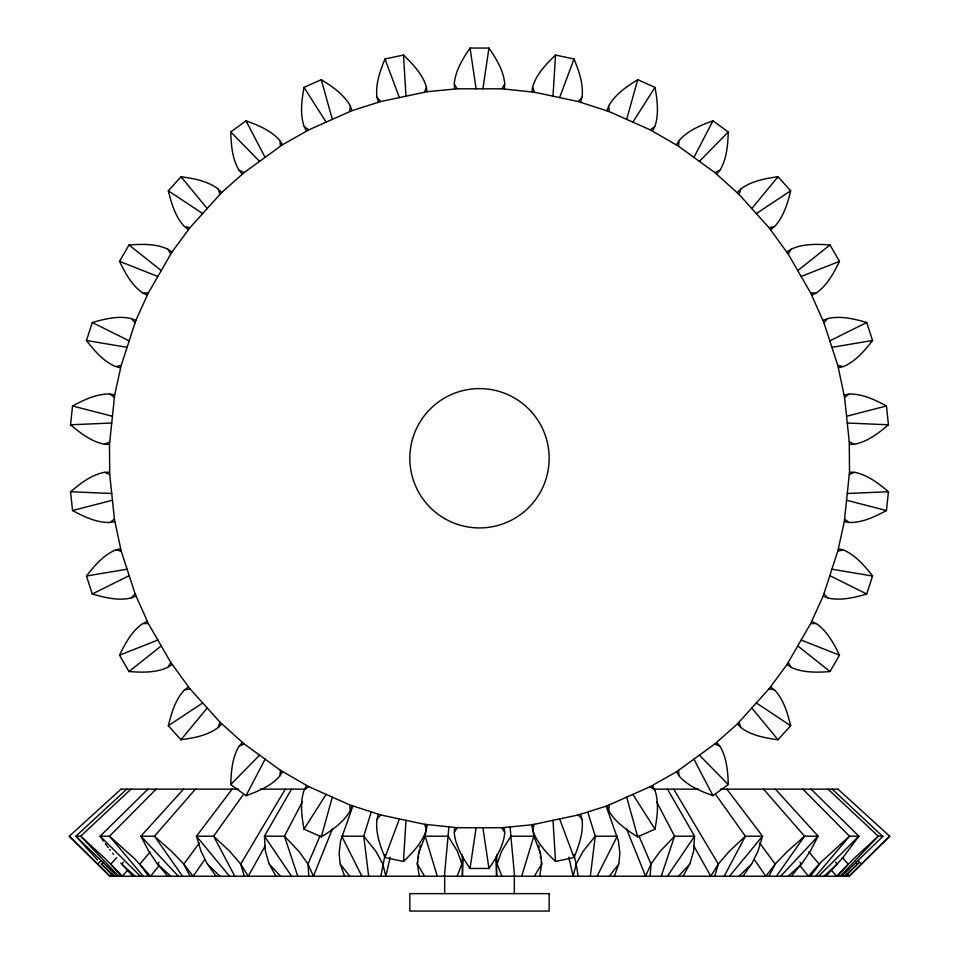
<?xml version="1.0" encoding="UTF-8"?>
<svg xmlns="http://www.w3.org/2000/svg" width="959" height="959" viewBox="0 0 959 959"><rect width="100%" height="100%" fill="white"/><g stroke="black" fill="none" stroke-linecap="round" stroke-linejoin="round"><path stroke-width="1.44" d="M454.278 83.601C455.465 70.451 462.813 58.739 470.042 48.058L488.958 48.058C496.187 58.739 503.535 70.451 504.722 83.601M504.722 832.987C503.643 845.478 496.211 857.993 488.958 868.458L470.042 868.458C462.801 857.897 455.441 845.79 454.278 832.987M279.68 776.191C270.989 786.128 258.163 791.283 246.043 795.67L230.747 784.558C231.179 771.671 232.114 757.886 238.875 746.534M679.32 140.338C687.507 130.82 700.933 125.066 712.957 120.846L728.253 131.958C727.905 144.737 726.742 158.834 720.197 169.863M120.45 367.765L115.751 366.578L121.206 365.427L114.684 394.892L109.482 444.389L109.734 474.573L104.639 472.308L109.482 472.128M838.55 548.752L843.249 549.939L837.794 551.089L844.316 521.624L849.518 472.128L849.266 441.943L854.361 444.209L849.518 444.389M463.185 857.178L462.394 876.214L462.25 854.733M496.75 854.733L496.606 876.214L495.815 857.178M376.935 819.489C375.365 832.604 380.124 845.574 384.967 857.526L403.463 861.458L406.005 820.341M552.995 96.188L555.537 55.059L574.033 58.99C578.912 70.858 583.635 84.248 582.065 97.039M454.614 827.701L454.29 832.544L457.071 827.701L424.621 824.296L426.347 829.607L427.031 824.8M504.386 88.815L504.71 83.984L501.929 88.815L534.379 92.22L532.653 86.921L531.969 91.716M650.154 876.214L651.005 864.107L638.994 835.996M104.255 444.173C91.309 441.619 80.424 433.084 70.558 424.789L72.536 405.981C83.912 399.903 96.332 393.825 109.53 394.017M448.848 827.365L444.401 876.214M854.745 472.343C867.392 474.801 878.672 483.42 888.442 491.739L886.464 510.536C875.099 516.613 862.716 522.655 849.542 522.511M541.679 863.807L540.528 853.498L533.851 836.188L532.149 824.428M497.194 863.807L501.605 851.22L510.883 836.188L510.152 827.365M590.336 876.214L595.263 836.188L587.963 812.669M426.851 824.428L425.149 836.188L418.472 853.498L417.321 863.807M482.892 88.815L488.958 48.058M470.042 868.458L476.108 827.701M419.323 876.214L417.357 864.107L417.716 861.757M418.268 858.245L418.627 855.908M418.987 853.558L419.539 850.046M419.898 847.708L420.258 845.37M380.843 876.214L385.062 854.733M539.677 876.214L541.643 864.107L541.284 861.757M350.155 105.742C343.718 94.21 332.246 86.502 321.289 79.681L304.015 87.365C301.761 100.072 299.807 113.749 304.075 126.252M608.881 810.846C614.755 821.563 626.85 830.314 637.711 836.847L654.985 829.151C657.299 816.553 659.109 802.503 654.949 790.336M532.724 86.55C536.62 73.927 546.246 64.001 555.537 55.059M426.264 830.038C422.595 842.038 412.73 852.731 403.463 861.458M217.957 727.689C207.384 735.613 193.766 737.986 180.987 739.761L168.34 725.711C171.445 713.184 175.221 699.902 184.2 690.216M741.043 188.827C750.765 181.383 765.426 178.314 778.013 176.756L790.66 190.805C787.986 203.02 782.868 217.837 774.908 226.216M390.181 857.178L385.866 876.214L382.797 864.107M573.938 854.733L576.203 864.107L573.134 876.214L568.819 857.178M304.075 790.264C299.807 802.767 301.761 816.445 304.015 829.151L321.289 836.847L332.329 797.145M626.671 119.372L637.711 79.681L654.985 87.365C657.347 99.904 659.061 114.397 654.925 126.252M378.349 814.455L377.019 819.118L380.747 814.97L349.723 804.889L350.299 810.439L351.965 805.884M580.651 102.062L581.981 97.398L578.253 101.546L609.277 111.628L608.701 106.077L607.035 110.633M115.392 366.47C103.248 361.267 94.378 350.67 86.454 340.493L92.292 322.512C104.699 318.939 118.101 315.571 130.975 318.496M714.683 876.214L718.315 864.107L673.709 789.149L653.307 789.149M843.68 550.07C855.224 554.961 864.826 565.894 872.546 576.023L866.708 594.005C854.421 597.625 840.635 600.897 828.096 598.044M521.684 876.214L533.851 836.188L510.883 836.188L514.599 876.214M618.831 863.807L619.91 853.27L618.327 840.647L606.376 806.783M371.037 812.669L363.737 836.188L368.664 876.214M576.287 863.807L583.024 851.448L595.263 836.188L617.224 836.188L597.121 876.214M121.266 365.247L135.015 322.943M135.83 320.426L135.063 322.763L131.335 318.616L135.83 320.426L148.333 292.963L142.759 292.951L147.111 295.096M823.17 596.09L823.937 593.753L827.665 597.901L823.17 596.09L810.667 623.554L816.241 623.566L811.889 621.432M823.985 593.573L837.734 551.269M661.242 876.214L674.573 836.188L656.651 801.892M614.323 876.214L618.735 864.107L609.289 876.214M352.624 806.783L340.673 840.647L339.09 853.27L340.169 863.807M559.624 97.59L574.033 58.99M384.967 857.526L399.376 818.926M457.143 876.214L461.83 864.107M332.557 828.6L313.425 876.214L307.995 864.107L320.006 835.996M426.276 86.55C422.38 73.927 412.754 64.001 403.463 55.059L384.967 58.99C380.124 70.942 375.365 83.924 376.935 97.039M532.736 830.038C536.405 842.038 546.27 852.731 555.537 861.458L574.033 857.526C578.888 845.574 583.623 832.604 582.065 819.489M651.005 864.107L645.575 876.214L626.443 828.6M608.845 105.742C615.282 94.21 626.754 86.502 637.711 79.681M350.119 810.846C344.245 821.563 332.15 830.314 321.289 836.847M167.645 667.428C155.658 672.978 141.848 672.463 128.986 671.552L119.527 655.177C125.173 643.573 131.635 631.358 142.423 623.746M791.355 249.088C803.031 243.646 817.224 243.994 830.014 244.977L839.473 261.351C833.922 272.907 827.126 285.386 816.577 292.771M689.893 863.807L693.597 851.22L694.568 836.188L667.476 789.149M651.149 863.807L660.032 851.448L674.573 836.188L694.568 836.188L667.416 876.214M768.926 876.214L775.196 864.107L759.66 843.021M246.043 795.67L265.092 759.144M693.908 157.384L712.957 120.846L711.734 122.62M302.349 801.892L284.427 836.188L297.758 876.214M306.496 785.637L304.231 789.928L308.738 786.644L280.496 770.329L279.896 775.879L282.485 771.779M652.504 130.88L654.769 126.588L650.262 129.873L678.504 146.188L679.104 140.637L676.515 144.749M724.189 876.214L745.359 836.188L762.525 836.188L757.994 851.22L751.748 863.807M142.423 292.771C131.635 285.171 125.173 272.955 119.527 261.351L128.986 244.977C141.848 244.054 155.658 243.55 167.645 249.088M683.072 876.214L689.737 864.107L678.492 876.214M816.577 623.746C826.898 630.926 834.006 643.633 839.473 655.177L830.014 671.552C817.308 672.583 802.707 672.786 791.355 667.428M265.295 845.742L248.249 876.214L240.685 864.107L285.291 789.149L305.693 789.149M291.524 789.149L264.432 836.188L265.403 851.22L269.107 863.807M148.429 292.795L170.666 254.279M171.997 251.989L170.762 254.111L167.969 249.28L171.997 251.989L189.942 227.727L184.488 226.552L188.3 229.549M787.003 664.539L788.238 662.405L791.031 667.236L787.003 664.539L769.058 688.802L774.512 689.965L770.7 686.968M788.334 662.237L810.571 623.722M534.415 876.214L541.643 864.107M718.315 864.107L710.751 876.214L693.705 845.742M632.868 122.141L654.985 87.365M304.015 829.151L326.132 794.388M718.507 863.807L729.14 851.448L745.359 836.188L716.049 795.023M204.483 859.899L193.179 876.214L183.804 864.107L199.34 843.021M776.454 876.214L804.529 836.188L818.099 836.188L810.235 851.22L801.724 863.807M242.951 795.023L213.641 836.188L196.475 836.188L201.006 851.22L207.252 863.807M742.937 876.214L751.556 864.107L739.005 876.214M130.975 598.02C118.101 600.957 104.699 597.577 92.292 594.005L86.454 576.023C94.378 565.846 103.248 555.249 115.392 550.046M828.025 318.496C840.587 315.595 854.397 318.891 866.708 322.512L872.546 340.493C864.634 350.67 855.776 361.219 843.68 366.446M232.138 789.149L196.475 836.188L229.513 876.214M775.196 864.107L765.821 876.214L754.517 859.899M159.278 865.33L150.611 876.214L134.02 858.149L109.506 836.188L100.12 836.188L102.517 839.688M167.717 876.214L157.516 864.107L159.026 862.225M775.423 863.807L787.351 851.448L804.529 836.188L763.568 789.149M180.987 739.761L207.216 707.982M751.784 208.535L778.013 176.756L776.442 178.23M729.487 876.214L762.525 836.188L726.862 789.149M242.207 742.518L239.103 746.234L244.197 743.968L219.959 722.139L218.232 727.437L221.601 723.961M716.793 173.999L719.897 170.282L714.803 172.56L739.041 194.389L740.768 189.079L737.399 192.555M791.283 876.214L801.484 864.107L799.974 862.225M815.737 876.214L849.494 836.188L858.88 836.188L843.009 857.502L825.999 876.214M150.167 851.928L139.858 864.107L148.465 876.214L810.535 876.214L821.288 861.841L849.494 836.188L802.875 789.149M184.2 226.312C175.221 216.626 171.445 203.332 168.34 190.805L180.987 176.756C193.766 178.53 207.384 180.903 217.957 188.827M127.127 870.772L122.428 876.214L105.022 858.473L80.712 836.188L75.917 836.188L97.566 860.079M774.8 690.216C783.767 699.902 787.567 713.184 790.66 725.711L778.013 739.761C765.294 738.058 751.341 735.457 741.043 727.689M882.807 836.512L832.232 789.149M195.432 789.149L154.471 836.188L140.901 836.188L148.765 851.22L157.276 863.807M111.795 874.045L109.853 876.214L69.252 836.188M123.339 862.225L121.661 864.107L133.001 876.214M190.074 227.583L219.827 194.521M221.601 192.555L219.959 194.389L218.232 189.079L221.601 192.555L244.197 172.56L239.103 170.282L242.207 173.999M737.399 723.961L739.041 722.139L740.768 727.437L737.399 723.961L714.803 743.968L719.897 746.234L716.793 742.518M739.173 721.995L768.926 688.934M183.565 789.149L140.901 836.188L178.35 876.214M116.77 857.55L110.753 864.107L121.337 876.214L135.147 876.214L121.613 864.047M780.65 876.214L818.099 836.188L775.435 789.149M103.212 862.225L101.45 864.107L113.426 876.214M840.324 876.214L878.288 836.188L883.083 836.188L841.81 876.214M101.39 864.047L114.529 876.214L109.853 876.214L97.758 864.107L100.431 861.29M858.485 863.148L845.574 876.214M699.399 161.364L728.253 131.958M230.747 784.558L259.601 755.153M156.125 789.149L109.506 836.188L143.263 876.214M889.748 836.188L849.147 876.214L844.471 876.214L857.55 864.107L855.788 862.225M818.638 876.214L858.88 836.188L811.074 789.149M147.926 789.149L100.12 836.188L140.362 876.214M130.963 789.149L80.712 836.188L118.676 876.214M126.768 789.149L75.917 836.188L117.19 876.214M121.038 789.149L69.348 836.188L97.758 864.107M788.166 876.214L801.484 864.107M109.53 522.499C96.332 522.691 83.912 516.613 72.536 510.536L70.558 491.739C80.424 483.432 91.309 474.897 104.255 472.343M849.47 394.017C862.68 393.837 875.087 399.903 886.464 405.981L888.442 424.789C878.672 433.096 867.392 441.727 854.745 444.173M128.986 671.552L161.244 645.922M797.756 270.594L830.014 244.977M188.3 686.968L184.488 689.965L189.942 688.802L170.762 662.405L167.969 667.236L171.997 664.539M770.7 229.549L774.512 226.552L769.058 227.727L788.238 254.111L791.031 249.28L787.003 251.989M238.875 169.983C232.114 158.643 231.179 144.845 230.747 131.958L246.043 120.846C258.163 125.233 270.989 130.388 279.68 140.338M720.161 746.593C726.622 757.334 727.977 771.839 728.253 784.558L712.957 795.67C700.825 791.283 688.023 786.116 679.32 776.191M244.353 172.44L280.34 146.295M282.485 144.749L280.496 146.188L279.896 140.637L282.485 144.749L308.738 129.873L304.231 126.588L306.496 130.88M676.515 771.779L678.504 770.329L679.104 775.879L676.515 771.779L650.262 786.644L654.769 789.928L652.504 785.637M678.66 770.221L714.647 744.076M756.315 213.569L790.66 190.805M168.34 725.711L202.685 702.947M92.292 594.005L129.189 575.652M829.811 340.865L866.708 322.512M147.111 621.432L142.759 623.566L148.333 623.554L135.063 593.753L131.335 597.901L135.83 596.09M811.889 295.096L816.241 292.951L810.667 292.963L823.937 322.763L827.665 318.616L823.17 320.426M308.918 129.801L349.544 111.712M351.965 110.633L349.723 111.628L350.299 106.077L351.965 110.633L380.747 101.546L377.019 97.398L378.349 102.062M109.734 441.943L104.639 444.209L109.482 444.389M849.266 474.573L854.361 472.308L849.518 472.128M607.035 805.884L609.277 804.889L608.701 810.439L607.035 805.884L578.253 814.97L581.981 819.118L580.651 814.455M609.456 804.805L650.082 786.716M801.149 276.48L839.473 261.351M119.527 655.177L157.851 640.049M72.536 510.536L112.431 500.25M846.569 416.266L886.464 405.981M120.45 548.752L115.751 549.939L121.206 551.089L114.421 519.179L109.901 522.463L114.684 521.624M838.55 367.765L843.249 366.578L837.794 365.427L844.579 397.338L849.099 394.065L844.316 394.892M380.939 101.51L424.441 92.268M427.031 91.716L424.621 92.22L426.347 86.921L427.031 91.716L457.071 88.815L454.29 83.984L454.614 88.815M531.969 824.8L534.379 824.296L532.653 829.607L531.969 824.8L501.929 827.701L504.71 832.544L504.386 827.701M534.559 824.249L578.061 815.006M831.909 347.326L872.546 340.493M86.454 576.023L127.091 569.202M70.558 424.789L111.724 423.015M847.276 493.501L888.442 491.739M457.263 88.815L501.737 88.815M120.954 789.149L238.611 789.149M260.404 789.149L284.991 789.149M674.009 789.149L698.596 789.149M720.389 789.149L838.046 789.149M457.263 827.701L501.737 827.701M114.948 876.214L120.906 876.214M135.363 876.214L148.261 876.214M810.739 876.214L823.637 876.214M838.094 876.214L844.052 876.214M847.276 423.015L888.442 424.789M70.558 491.739L111.724 493.501M86.454 340.493L127.091 347.326M831.909 569.202L872.546 576.023M114.684 394.892L109.901 394.065L114.421 397.338M844.316 521.624L849.099 522.463L844.579 519.179M534.559 92.268L578.061 101.51M380.939 815.006L424.441 824.249M846.569 500.25L886.464 510.536M72.536 405.981L112.431 416.266M119.527 261.351L157.851 276.48M801.149 640.049L839.473 655.177M609.456 111.712L650.082 129.801M308.918 786.716L349.544 804.805M829.811 575.652L866.708 594.005M92.292 322.512L129.189 340.865M168.34 190.805L202.685 213.569M756.315 702.947L790.66 725.711M678.66 146.295L714.647 172.44M244.353 744.076L280.34 770.221M797.756 645.922L830.014 671.552M128.986 244.977L161.244 270.594M837.962 789.149L889.652 836.188L849.147 876.214L847.205 874.045M157.516 864.107L170.834 876.214M828.037 789.149L878.288 836.188L853.978 858.473L836.572 876.214L831.873 870.772M182.558 178.23L180.987 176.756L207.216 208.535M219.995 876.214L207.444 864.107L216.063 876.214M230.747 131.958L259.601 161.364M699.399 755.153L728.253 784.558M858.569 861.29L861.242 864.107M280.507 876.214L269.263 864.107L275.928 876.214M842.23 857.55L848.247 864.107L837.663 876.214L823.853 876.214L837.351 864.083L835.661 862.225M121.433 863.843L120.798 863.148M739.173 194.521L768.926 227.583M190.074 688.934L219.827 721.995M808.833 851.928L819.142 864.107L808.389 876.214L799.722 865.33M751.784 707.982L778.013 739.761M183.577 863.807L171.649 851.448L154.471 836.188L182.546 876.214M113.414 854.313L112.587 853.27M349.711 876.214L340.265 864.107L344.677 876.214M110.285 850.309L109.71 849.554M108.139 847.48L106.773 845.634M106.353 845.047L105.298 843.596M103.416 840.971L102.961 840.324M247.266 122.62L246.043 120.846L265.092 157.384M291.584 876.214L264.432 836.188L284.427 836.188L298.968 851.448L307.851 863.807M240.493 863.807L229.86 851.448L213.641 836.188L234.811 876.214M304.015 87.365L326.132 122.141M632.868 794.388L654.985 829.151M417.357 864.107L424.585 876.214M788.334 254.279L810.571 292.795M148.429 623.722L170.666 662.237M693.908 759.144L712.957 795.67M183.804 864.107L190.074 876.214M361.879 876.214L341.776 836.188L363.737 836.188L375.976 851.448L382.713 863.807M497.17 864.107L501.857 876.214M384.967 58.99L399.376 97.59M559.624 818.926L574.033 857.526M823.985 322.943L837.734 365.247M121.266 551.269L135.015 593.573M437.316 876.214L425.149 836.188L448.117 836.188L457.395 851.22L461.806 863.807M240.685 864.107L244.317 876.214M626.671 797.145L637.711 836.847M321.289 79.681L332.329 119.372M576.203 864.107L578.157 876.214M538.742 845.37L539.102 847.708M539.461 850.046L540.013 853.558M540.373 855.908L540.732 858.245M470.042 48.058L476.108 88.815M482.892 827.701L488.958 868.458M844.591 397.529L849.242 441.763M109.758 474.765L114.409 518.999M307.995 864.107L308.846 876.214M552.995 820.341L555.537 861.458M403.463 55.059L406.005 96.188M514.336 875.795L514.336 893.632M444.664 875.795L444.664 893.632M549.159 893.632L409.841 893.632L409.841 911.05L549.159 911.05L549.159 893.632M444.664 518.591A69.659 69.659 0 0 0 549.159 458.258A69.659 69.659 0 0 0 444.664 397.937A69.659 69.659 0 0 0 444.664 518.591"/></g></svg>
